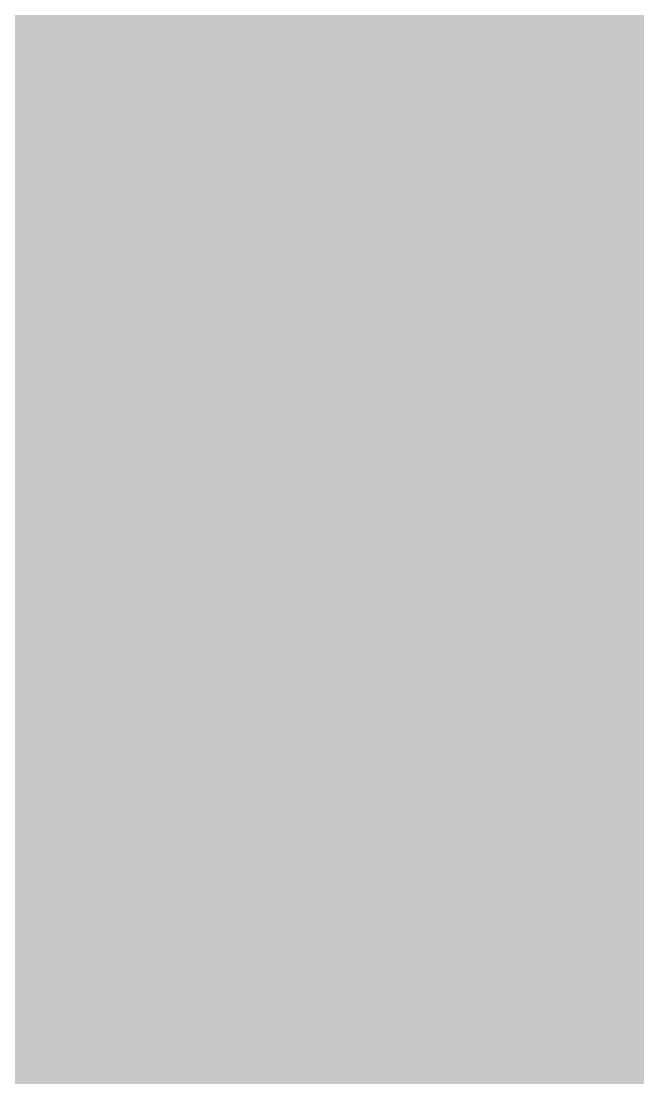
# Model space of a CAD drawing. Header units: inches. Extents: x 22 to 371, y 55 to 284.
# Drawn here: x 61.2625 to 61.3153, y 154.8019 to 154.8923 of the extents above; entities that cross this region are included whole.
import ezdxf

# ---------------------------------------------------------------- set-up
doc = ezdxf.new("R2010")
doc.units = ezdxf.units.IN
for name, color, linetype in [('Bottom Layer', 5, 'Continuous'), ('Bottom Solder', 6, 'Continuous'), ('Top Layer', 1, 'Continuous'), ('Top Solder', 216, 'Continuous')]:
    doc.layers.add(name, color=color, linetype=linetype)

msp = doc.modelspace()

# ---------------------------------------------------------------- hatches: boundary and pattern name
at = {"layer": 'Bottom Solder'}
h = msp.add_hatch(color=6, dxfattribs=at)
edge = h.paths.add_edge_path()
edge.add_arc((60.948214, 155.205201), 0.401599, 0, 360)
at = {"layer": 'Top Layer'}
msp.add_hatch(color=1, dxfattribs=at).paths.add_polyline_path([(60.094216, 159.849995), (60.094216, 157.942001), (61.252842, 157.942001), (61.673501, 157.521341), (61.794187, 157.440701), (61.794187, 155.742005), (62.165586, 155.742005), (62.165586, 154.633727), (63.130786, 154.633727), (63.130786, 154.816762), (63.4873, 154.816762), (63.4873, 154.722627), (64.566541, 154.722627), (64.950609, 154.338558), (65.065686, 154.261665), (65.06816, 154.246641), (64.97813, 154.058465), (59.088906, 154.058465), (58.312403, 154.834968), (58.312403, 159.890084), (59.346338, 159.890084), (59.346338, 160.008377), (59.986007, 160.008377)])
at = {"layer": 'Top Solder'}
h = msp.add_hatch(color=216, dxfattribs=at)
edge = h.paths.add_edge_path()
edge.add_arc((60.948214, 155.205201), 0.401599, 0, 360)

# ---------------------------------------------------------------- linework, layer by layer
at = {"layer": 'Bottom Layer'}
msp.add_lwpolyline([(61.310205, 154.604115, 0.254, 0.254, 0), (61.629214, 154.923124, 0.254, 0.254, 0)], format="xyseb", dxfattribs=at)

doc.saveas('drawing.dxf')
